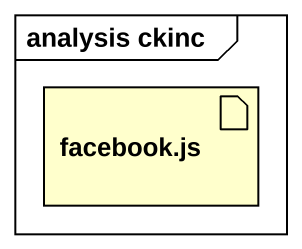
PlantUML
@startuml
mainframe analysis ckinc
artifact "facebook.js" as facebook_js
@enduml
